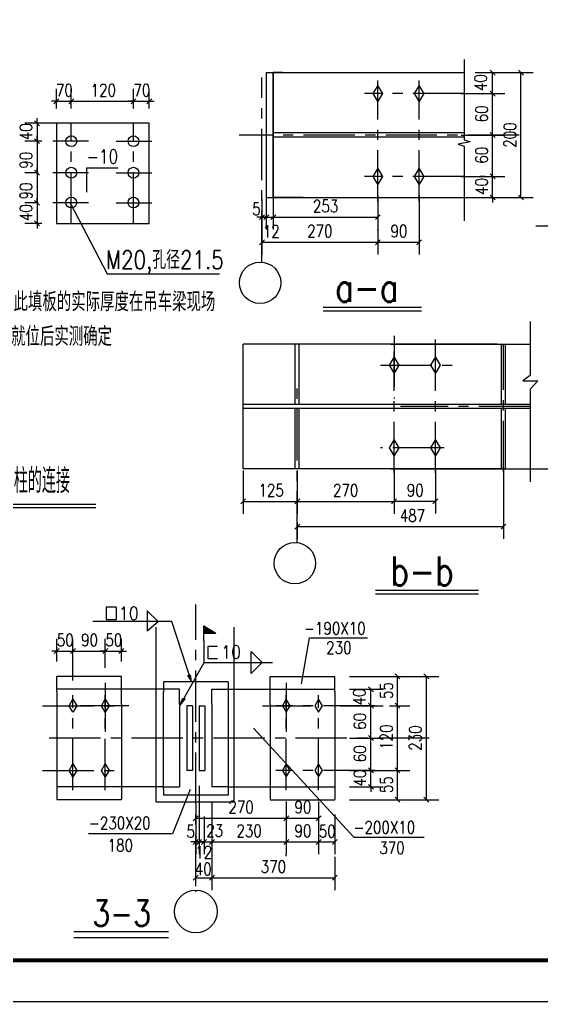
# Model space of a CAD drawing. Extents: x 37237700 to 37865026, y 138877 to 347670.
# Drawn here: x 37808393 to 37821101, y 259476 to 283381 of the extents above; entities that cross this region are included whole.
import ezdxf

# ---------------------------------------------------------------- set-up
doc = ezdxf.new("R2010")
doc.units = 0
doc.header["$LTSCALE"] = 1000
doc.header["$MEASUREMENT"] = 0
doc.linetypes.add('CENTER', pattern=[2, 1.25, -0.25, 0.25, -0.25])
doc.linetypes.add('DASHED', pattern=[19.05, 12.7, -6.35])
doc.layers.get('0').update_dxf_attribs({"linetype": 'CONTINUOUS'})
doc.layers.get('DEFPOINTS').update_dxf_attribs({"linetype": 'CONTINUOUS'})
for name, color, linetype in [('AXIS', 3, 'CONTINUOUS'), ('C', 6, 'CENTER'), ('D', 4, 'CONTINUOUS'), ('GJ', 1, 'CONTINUOUS'), ('J', 4, 'CONTINUOUS'), ('L', 7, 'CONTINUOUS'), ('PUB_DIM', 3, 'CONTINUOUS'), ('PUB_TITLE', 4, 'CONTINUOUS'), ('QC', 150, 'CONTINUOUS')]:
    doc.layers.add(name, color=color, linetype=linetype)
doc.styles.add('DIM_FONT', font='SIMPLEX.shx', dxfattribs={"width": 0.8})
doc.styles.add('HZJ', font='simplex.shx', dxfattribs={"width": 0.7, "bigfont": 'fjktxt.shx'})
doc.styles.add('ROMANS', font='simplex.shx', dxfattribs={"width": 0.5, "bigfont": 'fjktxt.shx'})

msp = doc.modelspace()

# ---------------------------------------------------------------- linework, layer by layer
for p, q in [((37814400.3, 282089.8), (37814400.3, 279050.1)), ((37814400.3, 282089.8), (37814572, 282089.8)), ((37814400.3, 282089.8), (37814572, 282089.8)), ((37814572, 282089.8), (37819222.6, 282089.8)), ((37814572, 282089.8), (37814572, 279050)), ((37814572, 279050), (37814572, 282089.8)), ((37814572, 282089.8), (37814572, 279050.1)), ((37814798.2, 282089.8), (37814572, 282089.8)), ((37814798.2, 282089.8), (37815302.2, 282089.8)), ((37815302.2, 282089.8), (37816612.6, 282089.8)), ((37817116.6, 281780.8), (37816995.6, 281579.2)), ((37817237.5, 281579.2), (37817116.6, 281780.8)), ((37818124.6, 281780.8), (37818003.6, 281579.2)), ((37818245.5, 281579.2), (37818124.6, 281780.8)), ((37816995.6, 281579.2), (37817116.6, 281377.6)), ((37817116.6, 281377.6), (37817237.5, 281579.2)), ((37817116.6, 281579.2), (37817116.6, 281579.2)), ((37818003.6, 281579.2), (37818124.6, 281377.6)), ((37818124.6, 281579.2), (37818124.6, 281579.2)), ((37818124.6, 281377.6), (37818245.5, 281579.2)), ((37809289.9, 280858.7), (37809289.9, 278418.9)), ((37811552, 280858.8), (37809290, 280858.8)), ((37811552.1, 278418.9), (37811552.1, 280858.7)), ((37819203.9, 280621.6), (37814572, 280621.6)), ((37819203.9, 280520.8), (37814572, 280520.8)), ((37817116.6, 279764.8), (37816995.6, 279563.2)), ((37817237.5, 279563.2), (37817116.6, 279764.8)), ((37818124.6, 279764.8), (37818003.6, 279563.2)), ((37818245.5, 279563.2), (37818124.6, 279764.8)), ((37816995.6, 279563.2), (37817116.6, 279361.6)), ((37817116.6, 279563.2), (37817116.6, 279563.2)), ((37817116.6, 279361.6), (37817237.5, 279563.2)), ((37818003.6, 279563.2), (37818124.6, 279361.6)), ((37818124.6, 279563.2), (37818124.6, 279563.2)), ((37818124.6, 279361.6), (37818245.5, 279563.2)), ((37814400.3, 279050.1), (37814572, 279050.1)), ((37814400.3, 279050), (37814572, 279050)), ((37814572, 279050), (37819222.6, 279050)), ((37814798.2, 279050), (37814572, 279050)), ((37815302.2, 279050), (37814798.2, 279050)), ((37815302.2, 279050), (37816612.6, 279050)), ((37809289.9, 278418.9), (37811552.1, 278418.9)), ((37815786.1, 276290.6), (37818178.7, 276290.6)), ((37813838, 272439.1), (37813838, 275478.9)), ((37819292.7, 275478.9), (37813838, 275478.9)), ((37815104.4, 274010.7), (37815104.4, 275478.9)), ((37815205.2, 274010.7), (37815205.2, 275478.9)), ((37820024.6, 275478.9), (37819292.7, 275478.9)), ((37819292.7, 275478.9), (37820829.4, 275478.9)), ((37820024.6, 275478.9), (37820156.9, 275478.9)), ((37820127.7, 274010.7), (37820127.7, 275478.9)), ((37820156.9, 275478.9), (37820829.4, 275478.9)), ((37820228.5, 274010.7), (37820228.5, 275478.9)), ((37817512.5, 275169.9), (37817391.5, 274968.3)), ((37817633.5, 274968.3), (37817512.5, 275169.9)), ((37818520.5, 275169.9), (37818399.5, 274968.3)), ((37818641.5, 274968.3), (37818520.5, 275169.9)), ((37817391.5, 274968.3), (37817512.5, 274766.7)), ((37817512.5, 274968.3), (37817512.5, 274968.3)), ((37817512.5, 274766.7), (37817633.5, 274968.3)), ((37818399.5, 274968.3), (37818520.5, 274766.7)), ((37818520.5, 274766.7), (37818641.5, 274968.3)), ((37818520.5, 274968.3), (37818520.5, 274968.3)), ((37820829.4, 274010.7), (37813838, 274010.7)), ((37820829.4, 273909.9), (37813838, 273909.9)), ((37815104.4, 272439.1), (37815104.4, 273909.9)), ((37815205.2, 272439.1), (37815205.2, 273909.9)), ((37820127.7, 272439.1), (37820127.7, 273909.9)), ((37820228.5, 272439.1), (37820228.5, 273909.9)), ((37817512.5, 273153.9), (37817391.5, 272952.3)), ((37817633.5, 272952.3), (37817512.5, 273153.9)), ((37818520.5, 273153.9), (37818399.5, 272952.3)), ((37818641.5, 272952.3), (37818520.5, 273153.9)), ((37817391.5, 272952.3), (37817512.5, 272750.7)), ((37817512.5, 272952.3), (37817512.5, 272952.3)), ((37817512.5, 272750.7), (37817633.5, 272952.3)), ((37818399.5, 272952.3), (37818520.5, 272750.7)), ((37818520.5, 272750.7), (37818641.5, 272952.3)), ((37818520.5, 272952.3), (37818520.5, 272952.3)), ((37819292.7, 272439.1), (37813838, 272439.1)), ((37820024.6, 272439.1), (37819292.7, 272439.1)), ((37819292.7, 272439.1), (37820829.4, 272439.1)), ((37820156.9, 272439.1), (37820024.6, 272439.1)), ((37820156.9, 272439.1), (37821333.3, 272439.1)), ((37804002.9, 271502), (37810253.1, 271502)), ((37817058.3, 269399.8), (37819571.1, 269399.8)), ((37810503.6, 269071), (37810503.6, 268776.5)), ((37810740.3, 269071), (37810503.6, 269071)), ((37810740.3, 269071), (37810740.3, 268776.5)), ((37811765.2, 268723.5), (37811499.4, 268989.3)), ((37811499.4, 268989.3), (37811499.4, 268498.6)), ((37811499.4, 268989.3), (37811765.2, 268723.5)), ((37810503.6, 268776.5), (37810740.3, 268776.5)), ((37811499.4, 268498.6), (37811765.2, 268723.5)), ((37812877.4, 268617.7), (37813172.7, 268440.5)), ((37812877.4, 268440.5), (37812877.4, 268617.7)), ((37812877.4, 268440.5), (37813172.7, 268440.5)), ((37812877.4, 268263.3), (37812877.4, 268440.5)), ((37813214.5, 268117.7), (37812977.9, 268117.7)), ((37812977.9, 268117.7), (37812977.9, 267823.3)), ((37814030.9, 267728.5), (37814030.9, 267994.3)), ((37814296.7, 267728.5), (37814030.9, 267994.3)), ((37812977.9, 267823.3), (37813214.5, 267823.3)), ((37814030.9, 267462.7), (37814030.9, 267728.5)), ((37814296.7, 267728.5), (37814030.9, 267462.7)), ((37809297.1, 267024.4), (37809297.1, 267389.9)), ((37810872.1, 267389.9), (37809297.1, 267389.9)), ((37810872.1, 267024.4), (37810872.1, 267389.9)), ((37811895.9, 267260.6), (37811895.9, 267004.7)), ((37813470.9, 267260.6), (37811895.9, 267260.6)), ((37813470.9, 267260.6), (37813470.9, 267004.7)), ((37814494.6, 267024.4), (37814494.6, 267389.9)), ((37814494.6, 267389.9), (37816069.6, 267389.9)), ((37816069.6, 267024.4), (37816069.6, 267389.9)), ((37809297.1, 267024.4), (37809297.1, 264622.6)), ((37811895.9, 267074.9), (37810872.1, 267074.9)), ((37810872.1, 266709.4), (37810872.1, 267024.4)), ((37812289.6, 267074.9), (37811895.9, 267074.9)), ((37812289.6, 266709.4), (37812289.6, 267074.9)), ((37813077.1, 267074.9), (37813470.9, 267074.9)), ((37813077.1, 266709.4), (37813077.1, 267074.9)), ((37813470.9, 267074.9), (37814494.6, 267074.9)), ((37814494.6, 266709.4), (37814494.6, 267024.4)), ((37816069.6, 267024.4), (37816069.6, 264622.6)), ((37809596.4, 266675.9), (37809690.9, 266833.4)), ((37809690.9, 266833.4), (37809785.4, 266675.9)), ((37810383.9, 266675.9), (37810478.4, 266833.4)), ((37810478.4, 266833.4), (37810572.9, 266675.9)), ((37814888.4, 266833.4), (37814793.9, 266675.9)), ((37814982.9, 266675.9), (37814888.4, 266833.4)), ((37815675.9, 266833.4), (37815581.4, 266675.9)), ((37815770.4, 266675.9), (37815675.9, 266833.4)), ((37809297.1, 266709.4), (37809297.1, 264937.6)), ((37809690.9, 266518.4), (37809596.4, 266675.9)), ((37809785.4, 266675.9), (37809690.9, 266518.4)), ((37809690.9, 266675.9), (37809690.9, 266675.9)), ((37810478.4, 266518.4), (37810383.9, 266675.9)), ((37810478.4, 266675.9), (37810478.4, 266675.9)), ((37810572.9, 266675.9), (37810478.4, 266518.4)), ((37810872.1, 266709.4), (37810872.1, 264937.6)), ((37812289.6, 266709.4), (37812289.6, 264937.6)), ((37813077.1, 266709.4), (37813077.1, 264937.6)), ((37814494.6, 266709.4), (37814494.6, 264937.6)), ((37814793.9, 266675.9), (37814888.4, 266518.4)), ((37814888.4, 266518.4), (37814982.9, 266675.9)), ((37814888.4, 266675.9), (37814888.4, 266675.9)), ((37815581.4, 266675.9), (37815675.9, 266518.4)), ((37815675.9, 266675.9), (37815675.9, 266675.9)), ((37815675.9, 266518.4), (37815770.4, 266675.9)), ((37816069.6, 266709.4), (37816069.6, 264937.6)), ((37809596.4, 265100.9), (37809690.9, 265258.4)), ((37809690.9, 265258.4), (37809785.4, 265100.9)), ((37810383.9, 265100.9), (37810478.4, 265258.4)), ((37810478.4, 265258.4), (37810572.9, 265100.9)), ((37814888.4, 265258.4), (37814793.9, 265100.9)), ((37814982.9, 265100.9), (37814888.4, 265258.4)), ((37815675.9, 265258.4), (37815581.4, 265100.9)), ((37815770.4, 265100.9), (37815675.9, 265258.4)), ((37809690.9, 264943.4), (37809596.4, 265100.9)), ((37809785.4, 265100.9), (37809690.9, 264943.4)), ((37809690.9, 265100.9), (37809690.9, 265100.9)), ((37810478.4, 264943.4), (37810383.9, 265100.9)), ((37810478.4, 265100.9), (37810478.4, 265100.9)), ((37810572.9, 265100.9), (37810478.4, 264943.4)), ((37810872.1, 264937.6), (37810872.1, 264622.6)), ((37812289.6, 264937.6), (37812289.6, 264700)), ((37813077.1, 264937.6), (37813077.1, 264700)), ((37814494.6, 264937.6), (37814494.6, 264622.6)), ((37814793.9, 265100.9), (37814888.4, 264943.4)), ((37814888.4, 265100.9), (37814888.4, 265100.9)), ((37814888.4, 264943.4), (37814982.9, 265100.9)), ((37815581.4, 265100.9), (37815675.9, 264943.4)), ((37815675.9, 265100.9), (37815675.9, 265100.9)), ((37815675.9, 264943.4), (37815770.4, 265100.9)), ((37809297.1, 264700), (37809297.1, 264392.2)), ((37811895.9, 264700), (37810872.1, 264700)), ((37811895.9, 264700), (37812289.6, 264700)), ((37811895.9, 264642.2), (37811895.9, 264496.1)), ((37813470.9, 264700), (37813077.1, 264700)), ((37813470.9, 264700), (37814494.6, 264700)), ((37813470.9, 264642.2), (37813470.9, 264496.1)), ((37816069.6, 264700), (37816069.6, 264392.2)), ((37810872.1, 264622.6), (37810872.1, 264392.2)), ((37813470.9, 264496.1), (37811895.9, 264496.1)), ((37814494.6, 264622.6), (37814494.6, 264392.2)), ((37810872.1, 264385), (37809297.1, 264385)), ((37814494.6, 264385), (37816069.6, 264385))]:
    msp.add_line(p, q)
at = {"linetype": 'DASHED'}
for p, q in [((37816612.6, 282089.8), (37818628.6, 282089.8)), ((37816612.6, 279050), (37818628.6, 279050)), ((37817422.8, 275478.9), (37819438.8, 275478.9)), ((37817422.8, 272439.1), (37819438.8, 272439.1)), ((37811895.9, 264642.2), (37811895.9, 267004.7)), ((37813470.9, 267004.7), (37813470.9, 264642.2))]:
    msp.add_line(p, q, dxfattribs=at)
at = {"color": 0, "linetype": 'ByBlock'}
for p, q in [((37819971.2, 282029.8), (37819851.2, 282149.8)), ((37820663.8, 282029.8), (37820543.8, 282149.8)), ((37819851.2, 281639.2), (37819971.2, 281519.2)), ((37819973.7, 281519.2), (37819853.7, 281639.2)), ((37809230, 281333), (37809350, 281453)), ((37809710.8, 281453), (37809590.8, 281333)), ((37809710.8, 281453), (37809590.8, 281333)), ((37811106, 281333), (37811226, 281453)), ((37811106, 281333), (37811226, 281453)), ((37811612.1, 281453), (37811492.1, 281333)), ((37808758.5, 280918.7), (37808878.5, 280798.7)), ((37808878.5, 280361), (37808758.5, 280481)), ((37808758.5, 280481), (37808878.5, 280361)), ((37819973.7, 280511.2), (37819853.7, 280631.2)), ((37819853.7, 280631.2), (37819973.7, 280511.2)), ((37808758.5, 279713.2), (37808878.5, 279593.2)), ((37808878.5, 279593.2), (37808758.5, 279713.2)), ((37819853.7, 279623.2), (37819973.7, 279503.2)), ((37819853.7, 279623.2), (37819973.7, 279503.2)), ((37808878.5, 278859.7), (37808758.5, 278979.7)), ((37808758.5, 278979.7), (37808878.5, 278859.7)), ((37819973.7, 278990), (37819853.7, 279110)), ((37820543.8, 279110), (37820663.8, 278990)), ((37814234.2, 278510.2), (37814354.2, 278630.2)), ((37814460.3, 278630.2), (37814340.3, 278510.2)), ((37814340.3, 278510.2), (37814460.3, 278630.2)), ((37814632, 278630.2), (37814512, 278510.2)), ((37814632, 278630.2), (37814512, 278510.2)), ((37817056.6, 278510.2), (37817176.6, 278630.2)), ((37808878.5, 278358.9), (37808758.5, 278478.9)), ((37814354.2, 278021.1), (37814234.2, 277901.1)), ((37817056.6, 277901.1), (37817176.6, 278021.1)), ((37817176.6, 278021.1), (37817056.6, 277901.1)), ((37818064.6, 277901.1), (37818184.6, 278021.1)), ((37813898, 271710.6), (37813778, 271590.6)), ((37815214.8, 271710.6), (37815094.8, 271590.6)), ((37815094.8, 271590.6), (37815214.8, 271710.6)), ((37817572.5, 271712.5), (37817452.5, 271592.5)), ((37817452.5, 271590.6), (37817572.5, 271710.6)), ((37818460.5, 271592.5), (37818580.5, 271712.5)), ((37815214.8, 271095.5), (37815094.8, 270975.5)), ((37820118.1, 270975.5), (37820238.1, 271095.5)), ((37809237.1, 267945.9), (37809357.1, 268065.9)), ((37809750.9, 268065.9), (37809630.9, 267945.9)), ((37809750.9, 268065.9), (37809630.9, 267945.9)), ((37810418.4, 267945.9), (37810538.4, 268065.9)), ((37810418.4, 267945.9), (37810538.4, 268065.9)), ((37810932.1, 268065.9), (37810812.1, 267945.9)), ((37817657.2, 267329.9), (37817537.2, 267449.9)), ((37818360.3, 267329.9), (37818240.3, 267449.9)), ((37817009.2, 267014.9), (37816889.2, 267134.9)), ((37816889.2, 266735.9), (37817009.2, 266615.9)), ((37817009.2, 266615.9), (37816889.2, 266735.9)), ((37817537.2, 266735.9), (37817657.2, 266615.9)), ((37817657.2, 266615.9), (37817537.2, 266735.9)), ((37817009.2, 265828.4), (37816889.2, 265948.4)), ((37816889.2, 265948.4), (37817009.2, 265828.4)), ((37816889.2, 265160.9), (37817009.2, 265040.9)), ((37816889.2, 265160.9), (37817009.2, 265040.9)), ((37817657.2, 265040.9), (37817537.2, 265160.9)), ((37817537.2, 265160.9), (37817657.2, 265040.9)), ((37817009.2, 264640), (37816889.2, 264760)), ((37817537.2, 264445), (37817657.2, 264325)), ((37818240.3, 264445), (37818360.3, 264325)), ((37812743.4, 263995.3), (37812623.4, 263875.3)), ((37814828.4, 263875.3), (37814948.4, 263995.3)), ((37814948.4, 263995.3), (37814828.4, 263875.3)), ((37815615.9, 263875.3), (37815735.9, 263995.3)), ((37812623.4, 263297.2), (37812743.4, 263417.2)), ((37812826.3, 263417.2), (37812706.3, 263297.2)), ((37812706.3, 263297.2), (37812826.3, 263417.2)), ((37812945.2, 263417.2), (37812825.2, 263297.2)), ((37812825.2, 263297.2), (37812945.2, 263417.2)), ((37813137.1, 263417.2), (37813017.1, 263297.2)), ((37813137.1, 263417.2), (37813017.1, 263297.2)), ((37814828.4, 263297.2), (37814948.4, 263417.2)), ((37814948.4, 263417.2), (37814828.4, 263297.2)), ((37815735.9, 263417.2), (37815615.9, 263297.2)), ((37815615.9, 263297.2), (37815735.9, 263417.2)), ((37816009.6, 263297.2), (37816129.6, 263417.2)), ((37812743.4, 262545.5), (37812623.4, 262425.5)), ((37813137.1, 262545.5), (37813017.1, 262425.5)), ((37813017.1, 262425.5), (37813137.1, 262545.5)), ((37816009.6, 262425.5), (37816129.6, 262545.5))]:
    msp.add_line(p, q, dxfattribs=at)
for centre, radius in [((37809650.8, 280421), 131.5), ((37811166, 280421), 131.5), ((37809650.8, 279653.2), 131.5), ((37811166, 279653.2), 131.5), ((37809650.8, 278927.6), 131.5), ((37811166, 278927.6), 131.5), ((37814251.2, 276973.4), 504), ((37815097.6, 270145.9), 504), ((37812683.4, 261665.8), 519.8)]:
    msp.add_circle(centre, radius)
for centre, start, end in [((37809290, 280858.7), 90, 180), ((37811552, 280858.7), 0, 90)]:
    msp.add_arc(centre, 0.137, start, end)
for points in [[(37813172.7, 268440.5), (37812877.4, 268440.5), (37812877.4, 268617.7), (37812877.4, 268440.5)], [(37812877.4, 268617.7), (37813172.7, 268440.5), (37812877.4, 268617.7), (37813172.7, 268440.5)], [(37813172.7, 268440.5), (37812877.4, 268440.5), (37812877.4, 268617.7), (37813172.7, 268440.5)]]:
    msp.add_solid(points)
at = {"layer": 'AXIS'}
for p, q in [((37809290, 281218.8), (37809290, 281693)), ((37809650.8, 281218.8), (37809650.8, 281693)), ((37809650.8, 281218.8), (37809650.8, 281693)), ((37811166, 281218.8), (37811166, 281693)), ((37811166, 281218.8), (37811166, 281693)), ((37811552.1, 281218.7), (37811552.1, 281693)), ((37809290, 281393), (37809170, 281393)), ((37809290, 281393), (37809650.8, 281393)), ((37809650.8, 281393), (37811166, 281393)), ((37809650.8, 281393), (37809770.8, 281393)), ((37811166, 281393), (37811046, 281393)), ((37811166, 281393), (37811552.1, 281393)), ((37811552.1, 281393), (37811672.1, 281393)), ((37808818.5, 280858.7), (37808818.5, 280978.7)), ((37808598.3, 280858.7), (37808518.5, 280858.7)), ((37809289.9, 280858.7), (37808540.2, 280858.7)), ((37808818.5, 280858.7), (37808818.5, 280421)), ((37808929.9, 280421), (37808518.5, 280421)), ((37808929.9, 280421), (37808518.5, 280421)), ((37808818.5, 280421), (37808818.5, 280541)), ((37808818.5, 280421), (37808818.5, 280301)), ((37808818.5, 280421), (37808818.5, 279653.2)), ((37808818.5, 279653.2), (37808818.5, 279773.2)), ((37808840.9, 279653.2), (37808518.5, 279653.2)), ((37808840.9, 279653.2), (37808518.5, 279653.2)), ((37808818.5, 279653.2), (37808818.5, 278919.7)), ((37808818.5, 279653.2), (37808818.5, 279533.2)), ((37808818.5, 278919.7), (37808818.5, 279039.7)), ((37808840.9, 278919.7), (37808518.5, 278919.7)), ((37808840.9, 278919.7), (37808518.5, 278919.7)), ((37808818.5, 278919.7), (37808818.5, 278799.7)), ((37808818.5, 278919.7), (37808818.5, 278418.9)), ((37808929.9, 278418.9), (37808518.5, 278418.9)), ((37808818.5, 278418.9), (37808818.5, 278298.9))]:
    msp.add_line(p, q, dxfattribs=at)
at = {"layer": 'C'}
for p, q in [((37814294.2, 277475.5), (37814294.2, 281971.5)), ((37817116.6, 278950.8), (37817116.6, 281902.7)), ((37818124.6, 278950.8), (37818124.6, 281902.7)), ((37819222.6, 281579.2), (37816788.9, 281579.2)), ((37809650.8, 278418.9), (37809650.8, 280858.8)), ((37811166, 278418.9), (37811166, 280858.8)), ((37810071.3, 280421), (37809200.9, 280421)), ((37810745.5, 280421), (37811615.9, 280421)), ((37820558.3, 280571.2), (37813743.2, 280571.2)), ((37810071.3, 279653.2), (37809200.9, 279653.2)), ((37810745.5, 279653.2), (37811615.9, 279653.2)), ((37819222.6, 279563.2), (37816788.9, 279563.2)), ((37810071.3, 278919.7), (37809200.9, 278919.7)), ((37810745.5, 278919.7), (37811615.9, 278919.7)), ((37817512.5, 275683.7), (37817512.5, 274153.4)), ((37818520.5, 272340), (37818520.5, 275654.8)), ((37820178.1, 272365.2), (37820178.1, 275478.9)), ((37817512.5, 272340), (37817512.5, 275291.8)), ((37817180.8, 274968.3), (37818953, 274968.3)), ((37815155, 270646.7), (37815155, 274421.4)), ((37820829.4, 273960.3), (37817670.9, 273960.3)), ((37818732.4, 272952.3), (37817184.8, 272952.3)), ((37812683.4, 262282.4), (37812683.4, 269140.6)), ((37810478.4, 267234.9), (37810478.4, 266039.3)), ((37814888.4, 267234.9), (37814888.4, 266039.3)), ((37809690.9, 264622.6), (37809690.9, 266928.7)), ((37810478.4, 264622.6), (37810478.4, 266928.7)), ((37814888.4, 264622.6), (37814888.4, 266928.7)), ((37815675.9, 264622.6), (37815675.9, 266928.7)), ((37808948.6, 266675.9), (37810734.3, 266675.9)), ((37811055.4, 266675.9), (37809878.2, 266675.9)), ((37814311.3, 266675.9), (37815488.5, 266675.9)), ((37817040.7, 266675.9), (37814632.4, 266675.9)), ((37818366, 265888.4), (37808948.6, 265888.4)), ((37808948.6, 265100.9), (37810734.3, 265100.9)), ((37817040.7, 265100.9), (37814632.4, 265100.9))]:
    msp.add_line(p, q, dxfattribs=at)
at = {"layer": 'C', "color": 1}
msp.add_line((37818189.4, 281372.4), (37818189.4, 281372.4), dxfattribs=at)
at = {"layer": 'D'}
for p, q in [((37819488.3, 282089.8), (37820211.2, 282089.8)), ((37819911.2, 281579.2), (37819911.2, 282089.8)), ((37819914.9, 282089.8), (37820903.8, 282089.8)), ((37820603.8, 279050), (37820603.8, 282089.8)), ((37819147.8, 281579.2), (37820213.7, 281579.2)), ((37819551.2, 281579.2), (37819611.2, 281579.2)), ((37819913.7, 280571.2), (37819913.7, 281579.2)), ((37819147.8, 280571.2), (37820213.7, 280571.2)), ((37819147.8, 280571.2), (37820213.7, 280571.2)), ((37819913.7, 279563.2), (37819913.7, 280571.2)), ((37810026, 279180.1), (37810026, 279769.4)), ((37810026, 279769.4), (37810791.4, 279769.4)), ((37814400.3, 279607.9), (37814400.3, 278270.2)), ((37814400.3, 279607.9), (37814400.3, 278270.2)), ((37819147.8, 279563.2), (37820213.7, 279563.2)), ((37819725.6, 279563.2), (37819613.7, 279563.2)), ((37819913.7, 279563.2), (37819913.7, 279683.2)), ((37819913.7, 279050), (37819913.7, 279563.2)), ((37814294.2, 279020.9), (37814294.2, 278270.2)), ((37814294.2, 279020.9), (37814294.2, 277661.1)), ((37814572, 279094.8), (37814572, 278270.2)), ((37814572, 279094.8), (37814572, 278270.2)), ((37817116.6, 279094.8), (37817116.6, 277661.1)), ((37817116.6, 279094.8), (37817116.6, 277661.1)), ((37818124.6, 279094.8), (37818124.6, 277661.1)), ((37819118.1, 279050), (37820213.7, 279050)), ((37819913.7, 279050), (37819913.7, 278930)), ((37819967.5, 279050), (37820903.8, 279050)), ((37809624.8, 278919.7), (37810526, 277192.8)), ((37814294.2, 278570.2), (37814174.2, 278570.2)), ((37814400.3, 278570.2), (37814280.3, 278570.2)), ((37814294.2, 278570.2), (37814400.3, 278570.2)), ((37814400.3, 278570.2), (37814520.3, 278570.2)), ((37814400.3, 278570.2), (37814572, 278570.2)), ((37814572, 278570.2), (37814692, 278570.2)), ((37814572, 278570.2), (37817116.6, 278570.2)), ((37817116.6, 278247.2), (37817116.6, 278270.2)), ((37823372.3, 278348.3), (37820969.2, 278348.3)), ((37823382.8, 278348.3), (37820979.7, 278348.3)), ((37814294.2, 277961.1), (37817116.6, 277961.1)), ((37817116.6, 277961.1), (37818124.6, 277961.1)), ((37810526, 277192.8), (37813261.1, 277192.8)), ((37820829.4, 276027.5), (37820829.4, 274714.1)), ((37820829.4, 274714.1), (37820647, 274586.3)), ((37820647, 274586.3), (37821012.3, 274586.3)), ((37821012.3, 274586.3), (37820829.4, 274385.6)), ((37820829.4, 274385.6), (37820829.4, 272123.4)), ((37813838, 272399.6), (37813838, 271350.6)), ((37815154.8, 272399.6), (37815154.8, 271350.6)), ((37815154.8, 272399.6), (37815154.8, 271350.6)), ((37817512.5, 272413), (37817512.5, 271352.5)), ((37818520.5, 272413), (37818520.5, 271352.5)), ((37820178.1, 272460.1), (37820178.1, 270735.5)), ((37817512.5, 272079.1), (37817512.5, 271350.6)), ((37813838, 271650.6), (37815154.8, 271650.6)), ((37815154.8, 271650.6), (37817512.5, 271650.6)), ((37817512.5, 271652.5), (37818520.5, 271652.5)), ((37815154.8, 271140.6), (37815154.8, 270735.5)), ((37815154.8, 271035.5), (37820178.1, 271035.5)), ((37812096.6, 268723.5), (37810174.3, 268723.5)), ((37812002.8, 268723.5), (37810182.3, 268723.5)), ((37812578.2, 267257.2), (37812096.6, 268723.5)), ((37811720, 264337), (37811720, 268586.4)), ((37813621.5, 264337), (37813621.5, 268586.4)), ((37809297.1, 267749.9), (37809297.1, 268305.9)), ((37809690.9, 267288.7), (37809690.9, 268305.9)), ((37809690.9, 267288.7), (37809690.9, 268305.9)), ((37810478.4, 267594.9), (37810478.4, 268305.9)), ((37810478.4, 267594.9), (37810478.4, 268305.9)), ((37810872.1, 267749.9), (37810872.1, 268305.9)), ((37812877.4, 268263.3), (37812877.4, 267728.5)), ((37815257.2, 267204.6), (37815454.1, 268326.6)), ((37815454.1, 268326.6), (37816868.7, 268326.6)), ((37809297.1, 268005.9), (37809177.1, 268005.9)), ((37809297.1, 268005.9), (37809690.9, 268005.9)), ((37809690.9, 268005.9), (37809810.9, 268005.9)), ((37809690.9, 268005.9), (37810478.4, 268005.9)), ((37810478.4, 268005.9), (37810358.4, 268005.9)), ((37810478.4, 268005.9), (37810872.1, 268005.9)), ((37810872.1, 268005.9), (37810992.1, 268005.9)), ((37812304.2, 266689.5), (37812887.5, 267728.5)), ((37812879.6, 267728.5), (37814551.3, 267728.5)), ((37812586.2, 267257.2), (37812492.9, 267421.7)), ((37812578.2, 267257.2), (37812556, 267428.2)), ((37816429.6, 267389.9), (37817897.2, 267389.9)), ((37816429.6, 267389.9), (37818600.3, 267389.9)), ((37817597.2, 266675.9), (37817597.2, 267389.9)), ((37818300.3, 264385), (37818300.3, 267389.9)), ((37816429.6, 267074.9), (37817249.2, 267074.9)), ((37816949.2, 266675.9), (37816949.2, 267074.9)), ((37812296.2, 266689.5), (37812365.1, 266860.5)), ((37812304.2, 266689.5), (37812373, 266860.5)), ((37812304.2, 266689.5), (37812373, 266860.5)), ((37812304.2, 266689.5), (37812432.2, 266854)), ((37812304.2, 266689.5), (37812432.2, 266854)), ((37816196.5, 266675.9), (37817249.2, 266675.9)), ((37816429.6, 266675.9), (37817249.2, 266675.9)), ((37816949.2, 265888.4), (37816949.2, 266675.9)), ((37817400.7, 266675.9), (37817897.2, 266675.9)), ((37817400.7, 266675.9), (37817897.2, 266675.9)), ((37817597.2, 265100.9), (37817597.2, 266675.9)), ((37814086.4, 266127.8), (37816532.2, 263474.3)), ((37816429.6, 265888.4), (37817249.2, 265888.4)), ((37816429.6, 265888.4), (37817249.2, 265888.4)), ((37816949.2, 265100.9), (37816949.2, 265888.4)), ((37816949.2, 265100.9), (37816949.2, 265220.9)), ((37816429.6, 265100.9), (37817249.2, 265100.9)), ((37816746.7, 265100.9), (37816649.2, 265100.9)), ((37816869.4, 265100.9), (37817897.2, 265100.9)), ((37816949.2, 264700), (37816949.2, 265100.9)), ((37817413.3, 265100.9), (37817897.2, 265100.9)), ((37817597.2, 264385), (37817597.2, 265100.9)), ((37812544.4, 264636.4), (37812115.3, 263554.2)), ((37812766.3, 264720.8), (37812766.3, 263057.2)), ((37816429.6, 264700), (37817249.2, 264700)), ((37816949.2, 264700), (37816949.2, 264580)), ((37811720, 264337), (37813621.5, 264337)), ((37812683.4, 264282.2), (37812683.4, 263635.3)), ((37812683.4, 264262.1), (37812683.4, 263057.2)), ((37813077.1, 264340), (37813077.1, 263057.2)), ((37814888.4, 264340), (37814888.4, 263635.3)), ((37814888.4, 264340), (37814888.4, 263635.3)), ((37815675.9, 264340), (37815675.9, 263635.3)), ((37816429.6, 264385), (37817897.2, 264385)), ((37816986.9, 264385), (37818600.3, 264385)), ((37812683.4, 263935.3), (37814888.4, 263935.3)), ((37812766.3, 263956.8), (37812766.3, 263057.2)), ((37812885.2, 263977), (37812885.2, 263057.2)), ((37812885.2, 263956.8), (37812885.2, 263057.2)), ((37813077.1, 263968.1), (37813077.1, 263057.2)), ((37814888.4, 263935.3), (37815675.9, 263935.3)), ((37814888.4, 263930.2), (37814888.4, 263057.2)), ((37816069.6, 264025), (37816069.6, 263057.2)), ((37815675.9, 263717.2), (37815675.9, 263657.2)), ((37812115.3, 263554.2), (37810070.4, 263554.2)), ((37815675.9, 263638.3), (37815675.9, 263057.2)), ((37816532.2, 263474.3), (37818246.5, 263474.3)), ((37812683.4, 263357.2), (37812563.4, 263357.2)), ((37812766.3, 263357.2), (37812646.3, 263357.2)), ((37812683.4, 263357.2), (37812766.3, 263357.2)), ((37812885.2, 263357.2), (37812765.2, 263357.2)), ((37812766.3, 263357.2), (37812886.3, 263357.2)), ((37812766.3, 263357.2), (37812885.2, 263357.2)), ((37812885.2, 263357.2), (37813005.2, 263357.2)), ((37812885.2, 263357.2), (37813077.1, 263357.2)), ((37813077.1, 263357.2), (37814888.4, 263357.2)), ((37813077.1, 263357.2), (37813197.1, 263357.2)), ((37814888.4, 263357.2), (37815675.9, 263357.2)), ((37815675.9, 263357.2), (37816069.6, 263357.2)), ((37813077.1, 263132.9), (37813077.1, 262185.5)), ((37814888.4, 263015.5), (37814888.4, 263057.2)), ((37816069.6, 262998.5), (37816069.6, 262185.5)), ((37812683.4, 262485.5), (37813077.1, 262485.5)), ((37813077.1, 262485.5), (37816069.6, 262485.5)), ((37813077.1, 262274.8), (37813077.1, 262185.5)), ((37812683.4, 262144), (37812683.4, 262185.5))]:
    msp.add_line(p, q, dxfattribs=at)
at = {"layer": 'D', "color": 7}
msp.add_line((37809710.2, 261030.4), (37812021.6, 261030.4), dxfattribs=at)
at = {"layer": 'DEFPOINTS', "color": 0, "linetype": 'ByBlock'}
for p in [(37809289.9, 280858.7), (37811552.1, 280858.7), (37811615.9, 280420.9), (37811615.9, 279653.2)]:
    msp.add_point(p, dxfattribs=at)
at = {"layer": 'GJ'}
for p, q in [((37815786.1, 276383), (37818178.7, 276383)), ((37804002.9, 271586), (37810253.1, 271586)), ((37817058.3, 269485.9), (37819571.1, 269485.9)), ((37809710.2, 261181.3), (37812021.6, 261181.3))]:
    msp.add_line(p, q, dxfattribs=at)
at = {"layer": 'J', "linetype": 'DASHED'}
for p, q in [((37810872.1, 267074.9), (37809297.1, 267074.9)), ((37814494.6, 267074.9), (37816069.6, 267074.9)), ((37810872.1, 264700), (37809297.1, 264700)), ((37814494.6, 264700), (37816069.6, 264700))]:
    msp.add_line(p, q, dxfattribs=at)
at = {"layer": 'J'}
for p, q in [((37812466.3, 266675.9), (37812466.3, 265100.9)), ((37812600.4, 266675.9), (37812466.3, 266675.9)), ((37812600.4, 266675.9), (37812466.3, 266675.9)), ((37812600.4, 266675.9), (37812600.4, 265100.9)), ((37812766.3, 266675.9), (37812766.3, 265100.9)), ((37812766.3, 266675.9), (37812900.4, 266675.9)), ((37812766.3, 266675.9), (37812900.4, 266675.9)), ((37812900.4, 266675.9), (37812900.4, 265100.9)), ((37812600.4, 265100.9), (37812466.3, 265100.9)), ((37812600.4, 265100.9), (37812466.3, 265100.9)), ((37812766.3, 265100.9), (37812900.4, 265100.9)), ((37812766.3, 265100.9), (37812900.4, 265100.9))]:
    msp.add_line(p, q, dxfattribs=at)
at = {"layer": 'PUB_DIM'}
for p, q in [((37819222.6, 282413.9), (37819222.6, 280457.4)), ((37819369.6, 280403.9), (37819075.6, 280352)), ((37819222.6, 280457.4), (37819369.6, 280403.9)), ((37819075.6, 280352), (37819222.6, 280299.9)), ((37819222.6, 280299.9), (37819222.6, 278484.2))]:
    msp.add_line(p, q, dxfattribs=at)
at = {"layer": 'PUB_TITLE'}
msp.add_lwpolyline([(37790725.6, 259476.2), (37865025.6, 259476.2), (37865025.6, 301476.2), (37790725.6, 301476.2)], close=True, dxfattribs=at)
at = {"layer": 'PUB_TITLE', "const_width": 100}
msp.add_lwpolyline([(37793225.6, 260476.2), (37864025.6, 260476.2), (37864025.6, 300476.2), (37793225.6, 300476.2)], close=True, dxfattribs=at)
at = {"layer": 'QC', "color": 6}
for p, q in [((37818189.4, 281557.2), (37818189.4, 281557.2)), ((37815518.2, 279003.6), (37815518.2, 279003.6)), ((37815518.2, 279003.6), (37815518.2, 279003.6))]:
    msp.add_line(p, q, dxfattribs=at)

# ---------------------------------------------------------------- texts
at = {"color": 7, "style": 'DIM_FONT', "width": 0.8}
for s, p in [('40', (37819768.2, 281640.2)), ('60', (37819793.7, 280880.9)), ('40', (37808698.5, 280445.6)), ('200', (37820483.8, 280261.3)), ('60', (37819793.7, 279872.9)), ('90', (37808698.5, 279751.4)), ('40', (37819793.7, 279112.3)), ('90', (37808698.5, 279000.7)), ('40', (37808698.5, 278475)), ('40', (37816813.4, 266681.1)), ('55', (37817477.2, 266838.6)), ('60', (37816829.2, 266087.9)), ('120', (37817477.2, 265602.7)), ('230', (37818180.3, 265578.9)), ('60', (37816829.2, 265300.4)), ('40', (37816829.2, 264706.2)), ('55', (37817477.2, 264548.7))]:
    msp.add_text(s, height=300, rotation=90, dxfattribs=at).set_placement(p)
for s, p in [('70', (37809276.1, 281513)), ('120', (37810122.7, 281513)), ('70', (37811164.8, 281513)), ('253', (37815535.7, 278690.2)), ('5', (37814055.7, 278621.8)), ('12', (37814314.7, 278078.7)), ('270', (37815396.8, 278081.1)), ('90', (37817426.3, 278081.1)), ('125', (37814210.7, 271770.6)), ('270', (37816025.1, 271770.6)), ('90', (37817822.2, 271772.5)), ('487', (37817652.3, 271155.5)), ('50', (37809299.7, 268125.9)), ('90', (37809890.3, 268125.9)), ('50', (37810480.9, 268125.9)), ('270', (37813477.3, 264055.3)), ('90', (37815087.8, 264055.3)), ('5', (37812454.6, 263463.7)), ('23', (37812938.6, 263482.3)), ('230', (37813674.2, 263477.2)), ('90', (37815087.8, 263477.2)), ('50', (37815678.4, 263469.2)), ('12', (37812670.2, 262958.4)), ('40', (37812658.3, 262545.5)), ('370', (37814264.8, 262605.5))]:
    msp.add_text(s, height=300, dxfattribs=at).set_placement(p)
for s, height, style, width, p in [('M20,孔径21.5', 443.62, 'HZJ', 0.8, (37810498.7, 277312.1)), ('a-a', 705.6, 'ROMANS', 0.8, (37816075.8, 276506)), ('此填板的实际厚度在吊车梁现场', 462, 'ROMANS', 0.8, (37808245, 276278.2)), ('就位后实测确定', 462, 'ROMANS', 0.8, (37808186.1, 275435.4)), ('吊车梁与吊车梁及其与钢柱的连接', 600, 'ROMANS', 0.6, (37804489.2, 271851.6)), ('b-b', 705.6, 'ROMANS', 0.8, (37817422.7, 269599.6)), ('10', 315, 'ROMANS', 0.9, (37810808.4, 268767.7)), ('-190X10', 300, 'ROMANS', 0.8, (37815319.8, 268408.7)), ('230', 300, 'ROMANS', 0.8, (37815860.3, 267940.2)), ('10', 315, 'ROMANS', 0.9, (37813299.8, 267823.9)), ('-230X20', 300, 'ROMANS', 0.8, (37810080.4, 263668.3)), ('-200X10', 300, 'ROMANS', 0.8, (37816525.6, 263565.8)), ('180', 300, 'ROMANS', 0.8, (37810537.3, 263126.1)), ('370', 300, 'ROMANS', 0.8, (37817153.8, 263064.7)), ('3-3', 630, 'ROMANS', 0.8, (37810165.3, 261308.3))]:
    msp.add_text(s, height=height, dxfattribs=dict(style=style, width=width)).set_placement(p)
at = {"layer": 'L', "style": 'HZJ', "width": 0.8}
msp.add_text('-10', height=341.25, dxfattribs=at).set_placement((37810021.3, 279878.9))

doc.saveas('drawing.dxf')
